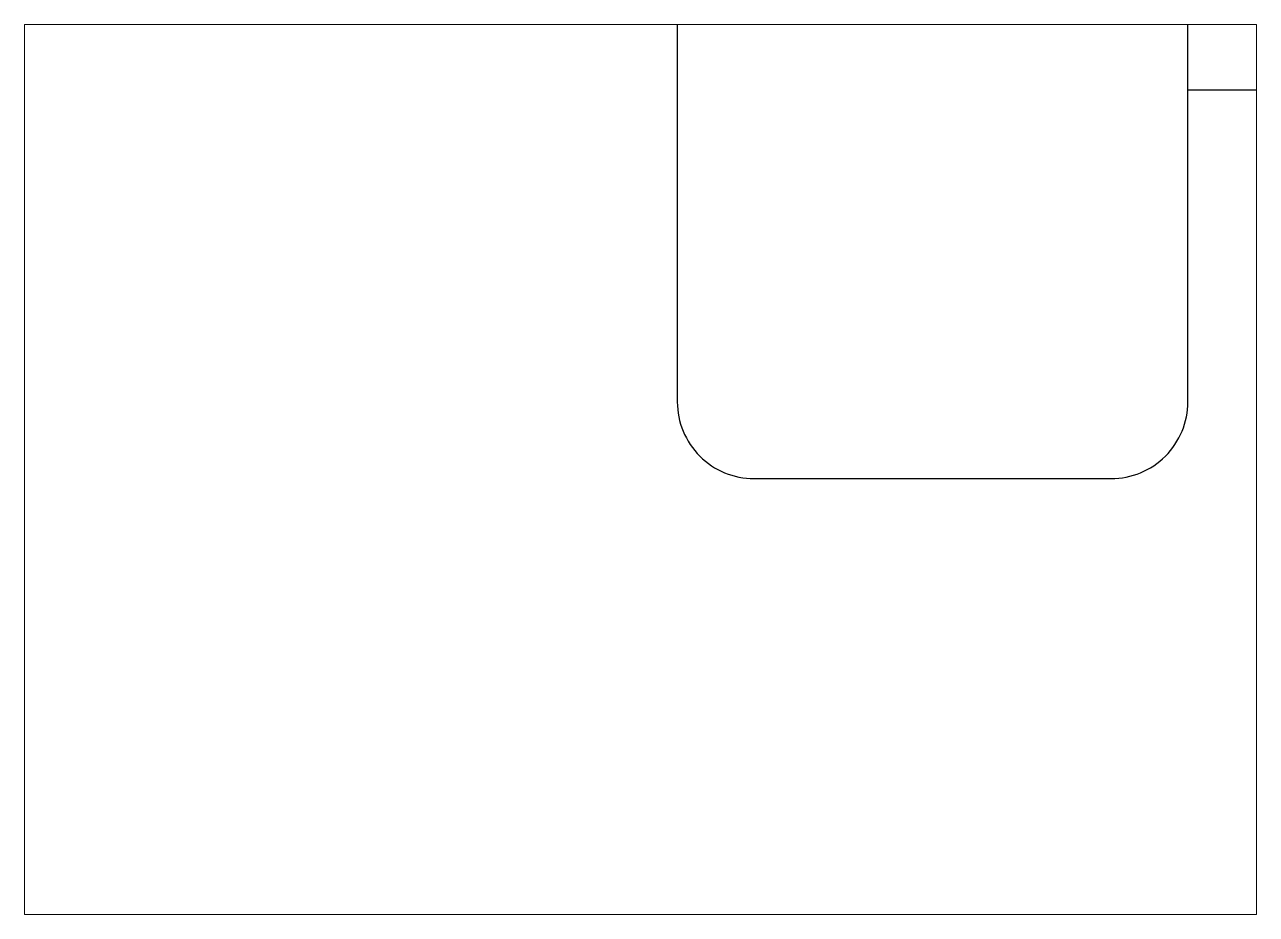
# Paper-space layout 'dwgmodels.com' of a CAD drawing. Header units: millimetres. Extents: x 0 to 257, y 5 to 190.
# The model-space entities are those that its viewports show. They can reach past a viewport. Long polylines and large blocks are cut down to what shows.
import ezdxf

# ---------------------------------------------------------------- set-up
doc = ezdxf.new("R2010")
doc.units = ezdxf.units.MM
doc.layers.add('dwgmodels.com', color=250, linetype='Continuous')

# ---------------------------------------------------------------- blocks, each defined once
blk = doc.blocks.new('AstonMartin_Rear')
at = {"color": 18, "true_color": 0x000000}
blk.add_lwpolyline([(-110.11, 411.99), (-110.11, 33.09, 0.414214), (-77.02, 0), (77.02, 0, 0.414214), (110.11, 33.09), (110.11, 331.33)], format="xyb", dxfattribs=at)
blk.add_lwpolyline([(1388.43, 167.61), (749.27, 167.61), (110.11, 167.61)], dxfattribs=at)

msp = doc.modelspace()

# ---------------------------------------------------------------- block references
msp.add_blockref('AstonMartin_Rear', (335.48, 144.87))

psp = doc.layouts.new('dwgmodels.com')

# ---------------------------------------------------------------- viewports
at = {"layer": 'dwgmodels.com'}
psp.add_viewport(center=(128.26, 97.64), size=(256.95, 185.6463), view_center_point=(209.5, 148.79), view_height=383.8354, dxfattribs=at)

doc.saveas('drawing.dxf')
